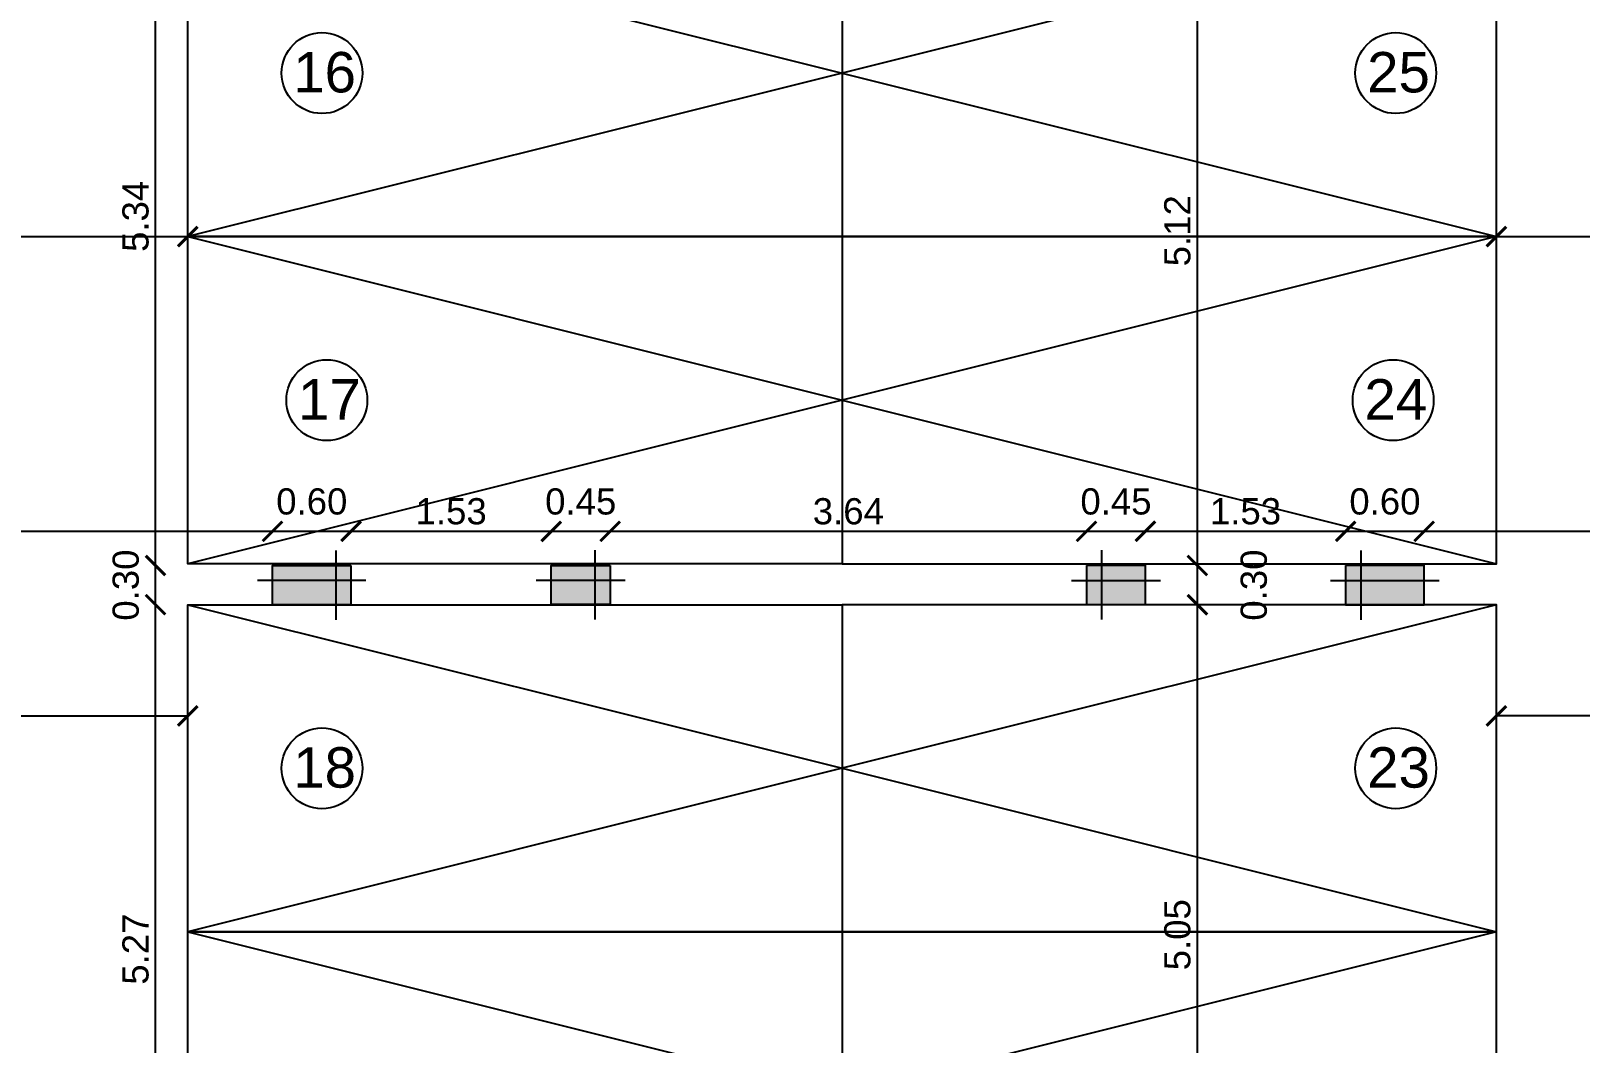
# Model space of a CAD drawing. Header units: metres. Extents: x 2130 to 3135, y 5414 to 5819.
# Drawn here: x 2812.09 to 2823.92, y 5627.74 to 5635.48 of the extents above; entities that cross this region are included whole.
import ezdxf

# ---------------------------------------------------------------- set-up
doc = ezdxf.new("R2010")
doc.units = ezdxf.units.M
doc.header["$MEASUREMENT"] = 0
doc.header["$PDMODE"] = 34
doc.layers.get('0').update_dxf_attribs({"lineweight": 18})
doc.layers.get('Defpoints').update_dxf_attribs({"lineweight": 18})
for name, color, linetype in [('CAR TEXT', 5, 'Continuous'), ('CMDA CAR', 30, 'Continuous'), ('col', 1, 'Continuous'), ('DIM', 8, 'Continuous')]:
    doc.layers.add(name, color=color, linetype=linetype)
doc.styles.add('A1', font='arial.ttf')
doc.styles.add('R1', font='arial.ttf')
doc.dimstyles.new('DIM-CMDA', dxfattribs={"dimtxt": 0.2, "dimasz": 0.15, "dimexe": 0.05, "dimexo": 0.0625, "dimgap": 0.05, "dimtad": 1, "dimzin": 1, "dimdsep": 46, "dimtxsty": 'R1', "dimblk": 'ARCHTICK', "dimcen": 0.09, "dimse1": 1, "dimse2": 1, "dimclrd": 8, "dimclre": 8, "dimadec": 0, "dimazin": 0, "dimtm": 1e-09, "dimtfac": 1, "dimtofl": 0, "dimtmove": 2, "dimatfit": 3, "dimfxl": 0, "dimtolj": 1, "dimtzin": 0, "dimlwd": -1, "dimlwe": -1, "dimarcsym": 0})

# ---------------------------------------------------------------- blocks, each defined once
blk = doc.blocks.new('CAR - 1')
at = {"color": 0}
blk.add_lwpolyline([(-1250, 0), (1250, 0), (1250, 5000), (-1250, 5000)], close=True, dxfattribs=at)
blk.add_lwpolyline([(1250, 0), (0, 5000), (-1250, 0), (1250, 0)], dxfattribs=at)
blk = doc.blocks.new('300x450')
blk.add_hatch(color=0).paths.add_polyline_path([(1602.841, -173.858), (1603.141, -173.858), (1603.141, -174.308), (1602.841, -174.308)])
at = {"color": 0}
for p, q in [((1602.956, -173.743), (1602.956, -174.423)), ((1602.726, -173.973), (1603.256, -173.973))]:
    blk.add_line(p, q, dxfattribs=at)
blk.add_lwpolyline([(1602.841, -173.858), (1603.141, -173.858), (1603.141, -174.308), (1602.841, -174.308)], close=True, dxfattribs=at)
blk = doc.blocks.new('300x600')
blk.add_hatch(color=0).paths.add_polyline_path([(1601.931, -173.858), (1602.231, -173.858), (1602.231, -174.458), (1601.931, -174.458)])
at = {"color": 0}
for p, q in [((1602.046, -173.743), (1602.046, -174.573)), ((1601.816, -173.973), (1602.346, -173.973))]:
    blk.add_line(p, q, dxfattribs=at)
blk.add_lwpolyline([(1601.931, -173.858), (1602.231, -173.858), (1602.231, -174.458), (1601.931, -174.458)], close=True, dxfattribs=at)
blk = doc.blocks.new('_ArchTick')
at = {"color": 0, "linetype": 'ByBlock', "const_width": 0.15}
blk.add_lwpolyline([(-0.5, -0.5), (0.5, 0.5)], dxfattribs=at)
blk = doc.blocks.new('*D705')
at = {"layer": 'Defpoints', "color": 0}
for p in [(2807.382, 5632.117), (2813.932, 5631.653), (2813.932, 5631.277)]:
    blk.add_point(p, dxfattribs=at)
at = {"layer": 'DIM', "color": 8}
blk.add_line((2807.382, 5631.653), (2813.932, 5631.653), dxfattribs=at)
at = {"layer": 'DIM', "color": 8, "xscale": 0.15, "yscale": 0.15, "zscale": 0.15, "rotation": 180}
blk.add_blockref('_ArchTick', (2807.382, 5631.653), dxfattribs=at)
at = {"layer": 'DIM', "color": 8, "xscale": 0.15, "yscale": 0.15, "zscale": 0.15}
blk.add_blockref('_ArchTick', (2813.932, 5631.653), dxfattribs=at)
at = {"layer": 'DIM', "color": 0, "insert": (2810.657, 5631.805), "char_height": 0.2, "attachment_point": 5, "style": 'R1'}
blk.add_mtext('\\A1;6.55', dxfattribs=at)
blk = doc.blocks.new('*D706')
at = {"layer": 'Defpoints', "color": 0}
for p in [(2814.532, 5631.653), (2813.932, 5631.277), (2814.532, 5631.182)]:
    blk.add_point(p, dxfattribs=at)
at = {"layer": 'DIM', "color": 8}
blk.add_line((2813.932, 5631.653), (2814.532, 5631.653), dxfattribs=at)
at = {"layer": 'DIM', "color": 8, "xscale": 0.15, "yscale": 0.15, "zscale": 0.15, "rotation": 180}
blk.add_blockref('_ArchTick', (2813.932, 5631.653), dxfattribs=at)
at = {"layer": 'DIM', "color": 8, "xscale": 0.15, "yscale": 0.15, "zscale": 0.15}
blk.add_blockref('_ArchTick', (2814.532, 5631.653), dxfattribs=at)
at = {"layer": 'DIM', "color": 0, "insert": (2814.232, 5631.88), "char_height": 0.2, "attachment_point": 5, "style": 'R1'}
blk.add_mtext('\\A1;0.60', dxfattribs=at)
blk = doc.blocks.new('*D707')
at = {"layer": 'Defpoints', "color": 0}
for p in [(2816.062, 5631.653), (2814.532, 5631.182), (2816.062, 5631.242)]:
    blk.add_point(p, dxfattribs=at)
at = {"layer": 'DIM', "color": 8}
blk.add_line((2814.532, 5631.653), (2816.062, 5631.653), dxfattribs=at)
at = {"layer": 'DIM', "color": 8, "xscale": 0.15, "yscale": 0.15, "zscale": 0.15, "rotation": 180}
blk.add_blockref('_ArchTick', (2814.532, 5631.653), dxfattribs=at)
at = {"layer": 'DIM', "color": 8, "xscale": 0.15, "yscale": 0.15, "zscale": 0.15}
blk.add_blockref('_ArchTick', (2816.062, 5631.653), dxfattribs=at)
at = {"layer": 'DIM', "color": 0, "insert": (2815.297, 5631.805), "char_height": 0.2, "attachment_point": 5, "style": 'R1'}
blk.add_mtext('\\A1;1.53', dxfattribs=at)
blk = doc.blocks.new('*D708')
at = {"layer": 'Defpoints', "color": 0}
for p in [(2816.512, 5631.653), (2816.062, 5631.242), (2816.512, 5631.242)]:
    blk.add_point(p, dxfattribs=at)
at = {"layer": 'DIM', "color": 8}
blk.add_line((2816.062, 5631.653), (2816.512, 5631.653), dxfattribs=at)
at = {"layer": 'DIM', "color": 8, "xscale": 0.15, "yscale": 0.15, "zscale": 0.15, "rotation": 180}
blk.add_blockref('_ArchTick', (2816.062, 5631.653), dxfattribs=at)
at = {"layer": 'DIM', "color": 8, "xscale": 0.15, "yscale": 0.15, "zscale": 0.15}
blk.add_blockref('_ArchTick', (2816.512, 5631.653), dxfattribs=at)
at = {"layer": 'DIM', "color": 0, "insert": (2816.287, 5631.88), "char_height": 0.2, "attachment_point": 5, "style": 'R1'}
blk.add_mtext('\\A1;0.45', dxfattribs=at)
blk = doc.blocks.new('*D709')
at = {"layer": 'Defpoints', "color": 0}
for p in [(2820.152, 5631.653), (2816.512, 5631.242), (2820.152, 5631.242)]:
    blk.add_point(p, dxfattribs=at)
at = {"layer": 'DIM', "color": 8}
blk.add_line((2816.512, 5631.653), (2820.152, 5631.653), dxfattribs=at)
at = {"layer": 'DIM', "color": 8, "xscale": 0.15, "yscale": 0.15, "zscale": 0.15, "rotation": 180}
blk.add_blockref('_ArchTick', (2816.512, 5631.653), dxfattribs=at)
at = {"layer": 'DIM', "color": 8, "xscale": 0.15, "yscale": 0.15, "zscale": 0.15}
blk.add_blockref('_ArchTick', (2820.152, 5631.653), dxfattribs=at)
at = {"layer": 'DIM', "color": 0, "insert": (2818.332, 5631.805), "char_height": 0.2, "attachment_point": 5, "style": 'R1'}
blk.add_mtext('\\A1;3.64', dxfattribs=at)
blk = doc.blocks.new('*D710')
at = {"layer": 'Defpoints', "color": 0}
for p in [(2820.602, 5631.653), (2820.152, 5631.242), (2820.602, 5631.242)]:
    blk.add_point(p, dxfattribs=at)
at = {"layer": 'DIM', "color": 8}
blk.add_line((2820.152, 5631.653), (2820.602, 5631.653), dxfattribs=at)
at = {"layer": 'DIM', "color": 8, "xscale": 0.15, "yscale": 0.15, "zscale": 0.15, "rotation": 180}
blk.add_blockref('_ArchTick', (2820.152, 5631.653), dxfattribs=at)
at = {"layer": 'DIM', "color": 8, "xscale": 0.15, "yscale": 0.15, "zscale": 0.15}
blk.add_blockref('_ArchTick', (2820.602, 5631.653), dxfattribs=at)
at = {"layer": 'DIM', "color": 0, "insert": (2820.377, 5631.88), "char_height": 0.2, "attachment_point": 5, "style": 'R1'}
blk.add_mtext('\\A1;0.45', dxfattribs=at)
blk = doc.blocks.new('*D711')
at = {"layer": 'Defpoints', "color": 0}
for p in [(2822.132, 5631.653), (2820.602, 5631.242), (2822.132, 5631.173)]:
    blk.add_point(p, dxfattribs=at)
at = {"layer": 'DIM', "color": 8}
blk.add_line((2820.602, 5631.653), (2822.132, 5631.653), dxfattribs=at)
at = {"layer": 'DIM', "color": 8, "xscale": 0.15, "yscale": 0.15, "zscale": 0.15, "rotation": 180}
blk.add_blockref('_ArchTick', (2820.602, 5631.653), dxfattribs=at)
at = {"layer": 'DIM', "color": 8, "xscale": 0.15, "yscale": 0.15, "zscale": 0.15}
blk.add_blockref('_ArchTick', (2822.132, 5631.653), dxfattribs=at)
at = {"layer": 'DIM', "color": 0, "insert": (2821.367, 5631.805), "char_height": 0.2, "attachment_point": 5, "style": 'R1'}
blk.add_mtext('\\A1;1.53', dxfattribs=at)
blk = doc.blocks.new('*D712')
at = {"layer": 'Defpoints', "color": 0}
for p in [(2822.732, 5631.653), (2822.132, 5631.173), (2822.732, 5631.187)]:
    blk.add_point(p, dxfattribs=at)
at = {"layer": 'DIM', "color": 8}
blk.add_line((2822.132, 5631.653), (2822.732, 5631.653), dxfattribs=at)
at = {"layer": 'DIM', "color": 8, "xscale": 0.15, "yscale": 0.15, "zscale": 0.15, "rotation": 180}
blk.add_blockref('_ArchTick', (2822.132, 5631.653), dxfattribs=at)
at = {"layer": 'DIM', "color": 8, "xscale": 0.15, "yscale": 0.15, "zscale": 0.15}
blk.add_blockref('_ArchTick', (2822.732, 5631.653), dxfattribs=at)
at = {"layer": 'DIM', "color": 0, "insert": (2822.432, 5631.88), "char_height": 0.2, "attachment_point": 5, "style": 'R1'}
blk.add_mtext('\\A1;0.60', dxfattribs=at)
blk = doc.blocks.new('*D713')
at = {"layer": 'Defpoints', "color": 0}
for p in [(2829.282, 5631.653), (2822.732, 5631.187), (2829.282, 5630.737)]:
    blk.add_point(p, dxfattribs=at)
at = {"layer": 'DIM', "color": 8}
blk.add_line((2822.732, 5631.653), (2829.282, 5631.653), dxfattribs=at)
at = {"layer": 'DIM', "color": 8, "xscale": 0.15, "yscale": 0.15, "zscale": 0.15, "rotation": 180}
blk.add_blockref('_ArchTick', (2822.732, 5631.653), dxfattribs=at)
at = {"layer": 'DIM', "color": 8, "xscale": 0.15, "yscale": 0.15, "zscale": 0.15}
blk.add_blockref('_ArchTick', (2829.282, 5631.653), dxfattribs=at)
at = {"layer": 'DIM', "color": 0, "insert": (2826.007, 5631.805), "char_height": 0.2, "attachment_point": 5, "style": 'R1'}
blk.add_mtext('\\A1;6.55', dxfattribs=at)
blk = doc.blocks.new('*D831')
at = {"layer": 'Defpoints', "color": 0}
for p in [(2820.602, 5631.092), (2820.999, 5631.092), (2819.724, 5626.047)]:
    blk.add_point(p, dxfattribs=at)
at = {"layer": 'DIM', "color": 8}
blk.add_line((2820.999, 5626.047), (2820.999, 5631.092), dxfattribs=at)
at = {"layer": 'DIM', "color": 8, "xscale": 0.15, "yscale": 0.15, "zscale": 0.15}
for p, rotation in [((2820.999, 5631.092), 90), ((2820.999, 5626.047), 270)]:
    blk.add_blockref('_ArchTick', p, dxfattribs=dict(at, rotation=rotation))
at = {"layer": 'DIM', "color": 0, "insert": (2820.847, 5628.57), "char_height": 0.2, "attachment_point": 5, "rotation": 90, "style": 'R1'}
blk.add_mtext('\\A1;5.05', dxfattribs=at)
blk = doc.blocks.new('*D832')
at = {"layer": 'Defpoints', "color": 0}
for p in [(2820.602, 5631.392), (2820.999, 5631.392), (2820.602, 5631.092)]:
    blk.add_point(p, dxfattribs=at)
at = {"layer": 'DIM', "color": 8}
blk.add_line((2820.999, 5631.092), (2820.999, 5631.392), dxfattribs=at)
at = {"layer": 'DIM', "color": 8, "xscale": 0.15, "yscale": 0.15, "zscale": 0.15}
for p, rotation in [((2820.999, 5631.392), 90), ((2820.999, 5631.092), 270)]:
    blk.add_blockref('_ArchTick', p, dxfattribs=dict(at, rotation=rotation))
at = {"layer": 'DIM', "color": 0, "insert": (2821.431, 5631.242), "char_height": 0.2, "attachment_point": 5, "rotation": 90, "style": 'R1'}
blk.add_mtext('\\A1;0.30', dxfattribs=at)
blk = doc.blocks.new('*D833')
at = {"layer": 'Defpoints', "color": 0}
for p in [(2819.761, 5636.507), (2820.999, 5636.507), (2820.602, 5631.392)]:
    blk.add_point(p, dxfattribs=at)
at = {"layer": 'DIM', "color": 8}
blk.add_line((2820.999, 5631.392), (2820.999, 5636.507), dxfattribs=at)
at = {"layer": 'DIM', "color": 8, "xscale": 0.15, "yscale": 0.15, "zscale": 0.15}
for p, rotation in [((2820.999, 5636.507), 90), ((2820.999, 5631.392), 270)]:
    blk.add_blockref('_ArchTick', p, dxfattribs=dict(at, rotation=rotation))
at = {"layer": 'DIM', "color": 0, "insert": (2820.847, 5633.95), "char_height": 0.2, "attachment_point": 5, "rotation": 90, "style": 'R1'}
blk.add_mtext('\\A1;5.12', dxfattribs=at)
blk = doc.blocks.new('*D874')
at = {"layer": 'Defpoints', "color": 0}
for p in [(2813.038, 5631.092), (2814.532, 5631.092), (2814.307, 5625.827)]:
    blk.add_point(p, dxfattribs=at)
at = {"layer": 'DIM', "color": 8}
blk.add_line((2813.038, 5625.827), (2813.038, 5631.092), dxfattribs=at)
at = {"layer": 'DIM', "color": 8, "xscale": 0.15, "yscale": 0.15, "zscale": 0.15}
for p, rotation in [((2813.038, 5631.092), 90), ((2813.038, 5625.827), 270)]:
    blk.add_blockref('_ArchTick', p, dxfattribs=dict(at, rotation=rotation))
at = {"layer": 'DIM', "color": 0, "insert": (2812.886, 5628.46), "char_height": 0.2, "attachment_point": 5, "rotation": 90, "style": 'R1'}
blk.add_mtext('\\A1;5.27', dxfattribs=at)
blk = doc.blocks.new('*D875')
at = {"layer": 'Defpoints', "color": 0}
for p in [(2813.038, 5631.392), (2814.532, 5631.392), (2814.532, 5631.092)]:
    blk.add_point(p, dxfattribs=at)
at = {"layer": 'DIM', "color": 8}
blk.add_line((2813.038, 5631.092), (2813.038, 5631.392), dxfattribs=at)
at = {"layer": 'DIM', "color": 8, "xscale": 0.15, "yscale": 0.15, "zscale": 0.15}
for p, rotation in [((2813.038, 5631.392), 90), ((2813.038, 5631.092), 270)]:
    blk.add_blockref('_ArchTick', p, dxfattribs=dict(at, rotation=rotation))
at = {"layer": 'DIM', "color": 0, "insert": (2812.811, 5631.242), "char_height": 0.2, "attachment_point": 5, "rotation": 90, "style": 'R1'}
blk.add_mtext('\\A1;0.30', dxfattribs=at)
blk = doc.blocks.new('*D876')
at = {"layer": 'Defpoints', "color": 0}
for p in [(2813.038, 5636.727), (2814.532, 5636.727), (2814.532, 5631.392)]:
    blk.add_point(p, dxfattribs=at)
at = {"layer": 'DIM', "color": 8}
blk.add_line((2813.038, 5631.392), (2813.038, 5636.727), dxfattribs=at)
at = {"layer": 'DIM', "color": 8, "xscale": 0.15, "yscale": 0.15, "zscale": 0.15}
for p, rotation in [((2813.038, 5636.727), 90), ((2813.038, 5631.392), 270)]:
    blk.add_blockref('_ArchTick', p, dxfattribs=dict(at, rotation=rotation))
at = {"layer": 'DIM', "color": 0, "insert": (2812.886, 5634.06), "char_height": 0.2, "attachment_point": 5, "rotation": 90, "style": 'R1'}
blk.add_mtext('\\A1;5.34', dxfattribs=at)
blk = doc.blocks.new('*D758')
at = {"layer": 'Defpoints', "color": 0}
for p in [(2808.732, 5630.242), (2813.284, 5630.242), (2813.284, 5630.242)]:
    blk.add_point(p, dxfattribs=at)
at = {"layer": 'DIM', "color": 8}
blk.add_line((2808.732, 5630.242), (2813.284, 5630.242), dxfattribs=at)
at = {"layer": 'DIM', "color": 8, "xscale": 0.15, "yscale": 0.15, "zscale": 0.15, "rotation": 180}
blk.add_blockref('_ArchTick', (2808.732, 5630.242), dxfattribs=at)
at = {"layer": 'DIM', "color": 8, "xscale": 0.15, "yscale": 0.15, "zscale": 0.15}
blk.add_blockref('_ArchTick', (2813.284, 5630.242), dxfattribs=at)
at = {"layer": 'DIM', "color": 0, "insert": (2810.414, 5630.394), "char_height": 0.2, "attachment_point": 5, "style": 'R1'}
blk.add_mtext('\\A1;4.55', dxfattribs=at)
blk = doc.blocks.new('*D759')
at = {"layer": 'Defpoints', "color": 0}
for p in [(2813.284, 5633.905), (2808.732, 5632.197), (2813.284, 5632.197)]:
    blk.add_point(p, dxfattribs=at)
at = {"layer": 'DIM', "color": 8}
blk.add_line((2808.732, 5633.905), (2813.284, 5633.905), dxfattribs=at)
at = {"layer": 'DIM', "color": 8, "xscale": 0.15, "yscale": 0.15, "zscale": 0.15, "rotation": 180}
blk.add_blockref('_ArchTick', (2808.732, 5633.905), dxfattribs=at)
at = {"layer": 'DIM', "color": 8, "xscale": 0.15, "yscale": 0.15, "zscale": 0.15}
blk.add_blockref('_ArchTick', (2813.284, 5633.905), dxfattribs=at)
at = {"layer": 'DIM', "color": 0, "insert": (2811.008, 5634.057), "char_height": 0.2, "attachment_point": 5, "style": 'R1'}
blk.add_mtext('\\A1;4.55', dxfattribs=at)
blk = doc.blocks.new('*D764')
at = {"layer": 'Defpoints', "color": 0}
for p in [(2827.823, 5635.012), (2823.284, 5634.836), (2827.823, 5633.905)]:
    blk.add_point(p, dxfattribs=at)
at = {"layer": 'DIM', "color": 8}
blk.add_line((2823.284, 5633.905), (2827.823, 5633.905), dxfattribs=at)
at = {"layer": 'DIM', "color": 8, "xscale": 0.15, "yscale": 0.15, "zscale": 0.15, "rotation": 180}
blk.add_blockref('_ArchTick', (2823.284, 5633.905), dxfattribs=at)
at = {"layer": 'DIM', "color": 8, "xscale": 0.15, "yscale": 0.15, "zscale": 0.15}
blk.add_blockref('_ArchTick', (2827.823, 5633.905), dxfattribs=at)
at = {"layer": 'DIM', "color": 0, "insert": (2825.553, 5634.057), "char_height": 0.2, "attachment_point": 5, "style": 'R1'}
blk.add_mtext('\\A1;4.54', dxfattribs=at)
blk = doc.blocks.new('*D765')
at = {"layer": 'Defpoints', "color": 0}
for p in [(2823.284, 5630.242), (2827.823, 5630.242), (2823.284, 5627.742)]:
    blk.add_point(p, dxfattribs=at)
at = {"layer": 'DIM', "color": 8}
blk.add_line((2827.823, 5630.242), (2823.284, 5630.242), dxfattribs=at)
at = {"layer": 'DIM', "color": 8, "xscale": 0.15, "yscale": 0.15, "zscale": 0.15, "rotation": 180}
blk.add_blockref('_ArchTick', (2823.284, 5630.242), dxfattribs=at)
at = {"layer": 'DIM', "color": 8, "xscale": 0.15, "yscale": 0.15, "zscale": 0.15}
blk.add_blockref('_ArchTick', (2827.823, 5630.242), dxfattribs=at)
at = {"layer": 'DIM', "color": 0, "insert": (2825.553, 5630.394), "char_height": 0.2, "attachment_point": 5, "style": 'R1'}
blk.add_mtext('\\A1;4.54', dxfattribs=at)

msp = doc.modelspace()

# ---------------------------------------------------------------- linework, layer by layer
at = {"layer": 'CAR TEXT', "color": 8}
for centre in [(2814.31, 5635.155), (2822.515, 5635.155), (2814.347, 5632.655), (2822.495, 5632.655), (2814.31, 5629.842), (2822.515, 5629.842)]:
    msp.add_circle(centre, 0.309, dxfattribs=at)

# ---------------------------------------------------------------- block references
at = {"layer": 'CMDA CAR', "color": 2, "yscale": 0.0009999999892898, "zscale": 0.0009999999892898}
for p, xscale, rotation in [((2813.284, 5635.155), -0.0009999999892898, 270), ((2823.284, 5635.155), 0.0009999999892898, 90), ((2813.284, 5632.655), -0.0009999999892898, 270), ((2823.284, 5632.655), 0.0009999999892898, 90), ((2813.284, 5629.842), -0.0009999999892898, 270), ((2823.284, 5629.842), 0.0009999999892898, 90), ((2813.284, 5627.342), -0.0009999999892898, 270), ((2823.284, 5627.342), 0.0009999999892898, 90)]:
    msp.add_blockref('CAR - 1', p, dxfattribs=dict(at, xscale=xscale, rotation=rotation))
at = {"layer": 'col', "color": 7, "rotation": 270}
for name, p in [('300x600', (2988.389, 7233.323)), ('300x450', (2990.369, 7234.234))]:
    msp.add_blockref(name, p, dxfattribs=at)
at = {"layer": 'col', "color": 7, "xscale": -1, "rotation": 90}
for name, p in [('300x450', (2646.294, 7234.234)), ('300x600', (2648.274, 7233.323))]:
    msp.add_blockref(name, p, dxfattribs=at)

# ---------------------------------------------------------------- texts
at = {"layer": 'CAR TEXT', "color": 7, "style": 'A1'}
for s, p in [('16', (2814.09, 5635.007)), ('25', (2822.296, 5635.007)), ('17', (2814.127, 5632.507)), ('24', (2822.275, 5632.507)), ('18', (2814.09, 5629.694)), ('23', (2822.296, 5629.694))]:
    msp.add_text(s, height=0.3089, dxfattribs=at).set_placement(p)

# ---------------------------------------------------------------- dimensions: what is measured, and where the dimension line sits
at = {"layer": 'DIM', "color": 7}
for base, p1, p2, picture, middle in [((2813.037736077, 5636.727470721), (2814.531541974, 5631.392470721), (2814.531541974, 5636.727470721), '*D876', (2812.885553267, 5634.059970721)), ((2820.998973239, 5636.507470721), (2820.601541974, 5631.392470721), (2819.760856836, 5636.507470721), '*D833', (2820.846858641, 5633.949970721)), ((2813.038, 5631.392), (2814.532, 5631.092), (2814.532, 5631.392), '*D875', (2812.811, 5631.242)), ((2820.999, 5631.392), (2820.602, 5631.092), (2820.602, 5631.392), '*D832', (2821.431, 5631.242)), ((2813.037736077, 5631.092470721), (2814.306541974, 5625.827470721), (2814.531541974, 5631.092470721), '*D874', (2812.88562148, 5628.459970721)), ((2820.998973239, 5631.092470721), (2819.724239231, 5626.047470721), (2820.601541974, 5631.092470721), '*D831', (2820.846858641, 5628.569970721))]:
    dim = msp.add_linear_dim(base=base, p1=p1, p2=p2, angle=90, dimstyle='DIM-CMDA', override={"dimpost": '\\X'}, dxfattribs=at)
    dim.commit()
    dim.dimension.update_dxf_attribs({"geometry": picture, "text_midpoint": middle})
at = {"layer": 'DIM', "color": 4}
for base, p1, p2, picture, middle in [((2827.823, 5633.905), (2823.284, 5634.836), (2827.823, 5635.012), '*D764', (2825.553, 5634.057)), ((2813.284, 5633.905), (2808.732, 5632.197), (2813.284, 5632.197), '*D759', (2811.008, 5634.057)), ((2823.284, 5630.242), (2827.823, 5630.242), (2823.284, 5627.742), '*D765', (2825.553, 5630.394))]:
    dim = msp.add_linear_dim(base=base, p1=p1, p2=p2, dimstyle='DIM-CMDA', override={"dimpost": '\\X'}, dxfattribs=at)
    dim.commit()
    dim.dimension.update_dxf_attribs({"geometry": picture, "text_midpoint": middle})
at = {"layer": 'DIM', "color": 7}
for base, p1, p2, picture, middle in [((2813.932, 5631.653), (2807.382, 5632.117), (2813.932, 5631.277), '*D705', (2810.657, 5631.805)), ((2814.532, 5631.653), (2813.932, 5631.277), (2814.532, 5631.182), '*D706', (2814.232, 5631.88)), ((2816.512, 5631.653), (2816.062, 5631.242), (2816.512, 5631.242), '*D708', (2816.287, 5631.88)), ((2820.602, 5631.653), (2820.152, 5631.242), (2820.602, 5631.242), '*D710', (2820.377, 5631.88)), ((2822.732, 5631.653), (2822.132, 5631.173), (2822.732, 5631.187), '*D712', (2822.432, 5631.88)), ((2816.062, 5631.653), (2814.532, 5631.182), (2816.062, 5631.242), '*D707', (2815.297, 5631.805)), ((2820.152, 5631.653), (2816.512, 5631.242), (2820.152, 5631.242), '*D709', (2818.332, 5631.805)), ((2822.132, 5631.653), (2820.602, 5631.242), (2822.132, 5631.173), '*D711', (2821.367, 5631.805)), ((2829.282, 5631.653), (2822.732, 5631.187), (2829.282, 5630.737), '*D713', (2826.007, 5631.805))]:
    dim = msp.add_linear_dim(base=base, p1=p1, p2=p2, dimstyle='DIM-CMDA', override={"dimpost": '\\X'}, dxfattribs=at)
    dim.commit()
    dim.dimension.update_dxf_attribs({"geometry": picture, "text_midpoint": middle})
at = {"layer": 'DIM', "color": 4}
dim = msp.add_linear_dim(base=(2813.284, 5630.242), p1=(2808.732, 5630.242), p2=(2813.284, 5630.242), dimstyle='DIM-CMDA', override={"dimpost": '\\X'}, dxfattribs=at)
dim.commit()
dim.dimension.update_dxf_attribs({"geometry": '*D758', "text_midpoint": (2810.414, 5630.394), "dimtype": 160})

doc.saveas('drawing.dxf')
